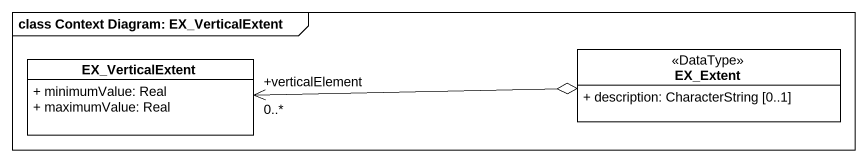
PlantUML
@startuml
mainframe class Context Diagram: EX_VerticalExtent
hide circle
hide empty members
skinparam classAttributeIconSize 0
class EX_VerticalExtent #FFFFFF {
  + minimumValue: Real
  + maximumValue: Real
}
class EX_Extent <<DataType>> #FFFFFF {
  + description: CharacterString [0..1]
}
EX_VerticalExtent "+verticalElement\n0..*" <-right-o EX_Extent
@enduml
